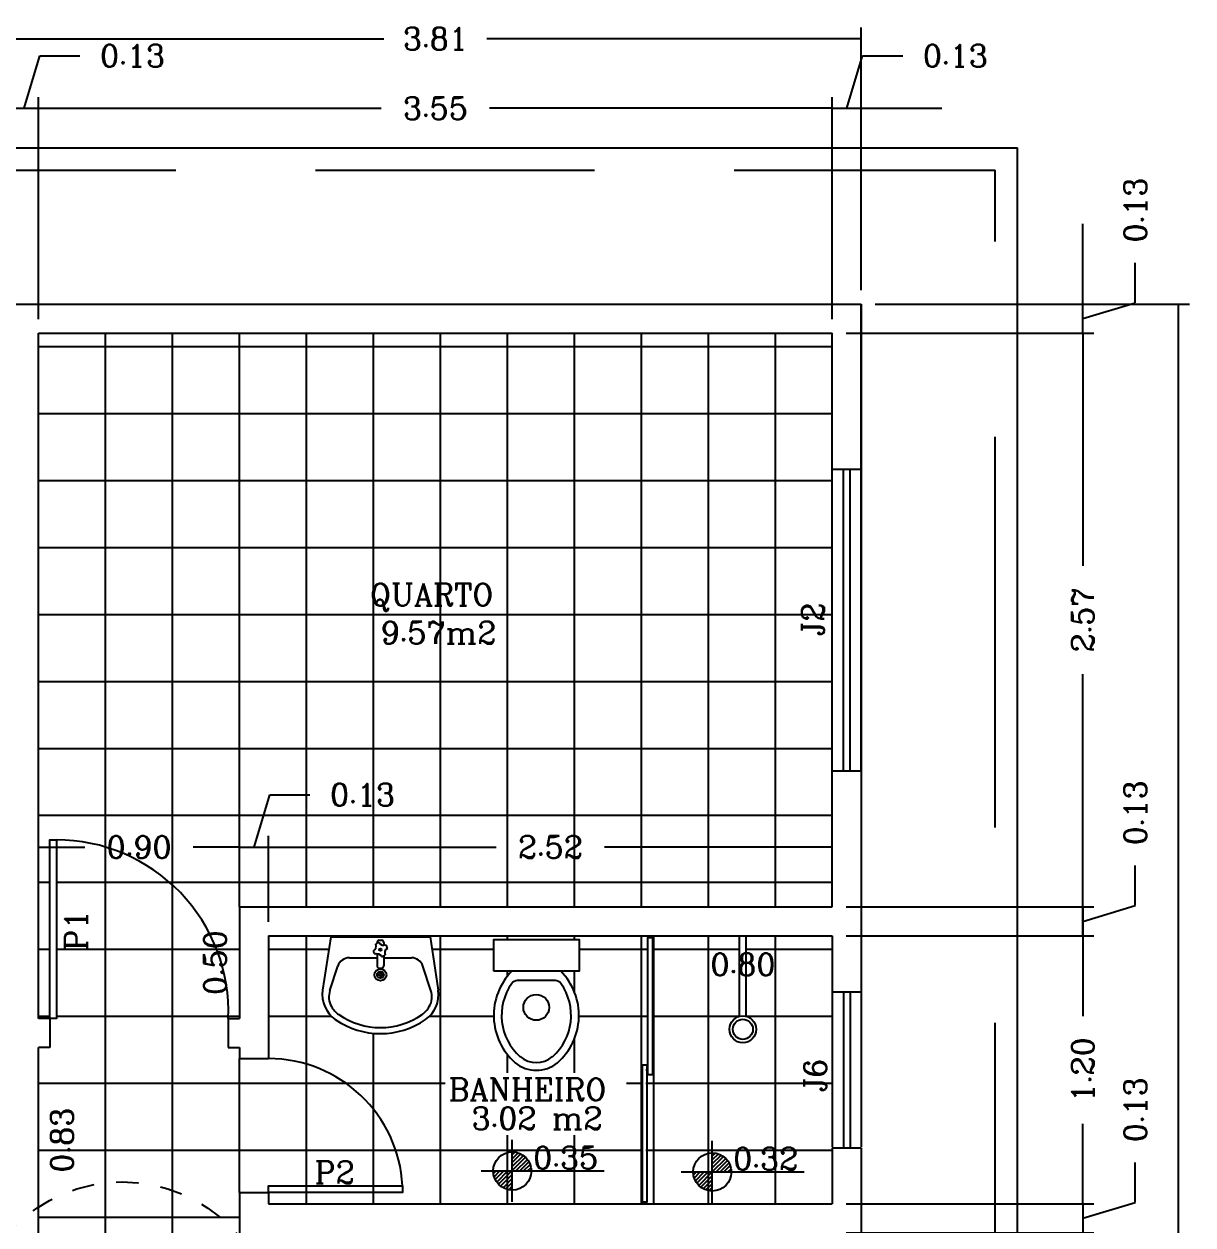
# Model space of a CAD drawing. Extents: x -29 to 75, y 16 to 65.
# Drawn here: x -23.76 to -18.52, y 59.02 to 64.4 of the extents above; entities that cross this region are included whole.
import ezdxf
from ezdxf.enums import TextEntityAlignment as Align

# ---------------------------------------------------------------- set-up
doc = ezdxf.new("R2010")
doc.units = 0
doc.header["$MEASUREMENT"] = 0
doc.linetypes.add('DASHED2', pattern=[0.375, 0.25, -0.125])
doc.layers.get('0').update_dxf_attribs({"linetype": 'CONTINUOUS'})
doc.layers.get('DEFPOINTS').update_dxf_attribs({"linetype": 'CONTINUOUS'})
for name, color, linetype in [('APARELHOS', 1, 'CONTINUOUS'), ('AREA', 244, 'CONTINUOUS'), ('CORTETERRA', 244, 'CONTINUOUS'), ('COTAS', 244, 'CONTINUOUS'), ('DIM', 244, 'CONTINUOUS'), ('JANELA', 5, 'CONTINUOUS'), ('PAREDE', 7, 'CONTINUOUS'), ('PISO', 30, 'CONTINUOUS'), ('PORTA', 1, 'CONTINUOUS'), ('PORTA2', 30, 'CONTINUOUS'), ('TELHA', 1, 'CONTINUOUS'), ('TEXTO', 244, 'CONTINUOUS'), ('VISTAL', 30, 'CONTINUOUS'), ('VISTAP', 244, 'CONTINUOUS')]:
    doc.layers.add(name, color=color, linetype=linetype)
doc.styles.add('ROMANC', font='romanc.shx', dxfattribs={"height": 0.1})
doc.dimstyles.new('ROMANC', dxfattribs={"dimtxt": 0.1, "dimasz": 0.18, "dimexe": 0.05, "dimexo": 0.0625, "dimgap": 0.09, "dimtad": 0, "dimzin": 0, "dimdsep": 46, "dimtxsty": 'ROMANC', "dimblk1": 'NONE', "dimblk2": 'NONE', "dimsah": 1, "dimcen": 0.09, "dimclrd": 244, "dimclre": 244, "dimclrt": 244, "dimadec": 0, "dimazin": 0, "dimtfac": 1, "dimtdec": 4, "dimtofl": 0, "dimtmove": 0, "dimatfit": 3, "dimldrblk": 'NONE', "dimfxl": 1, "dimtolj": 1, "dimtzin": 0, "dimarcsym": 0})

# ---------------------------------------------------------------- blocks, each defined once
blk = doc.blocks.new('*D130')
at = {"color": 244, "linetype": 'ByBlock'}
for p, q in [((29.106, 35.7622), (30.5134, 35.7622)), ((30.4634, 35.7622), (30.4634, 31.1946)), ((30.4634, 26.1422), (30.4634, 30.7098)), ((29.106, 26.1422), (30.5134, 26.1422))]:
    blk.add_line(p, q, dxfattribs=at)
at = {"layer": 'DEFPOINTS', "color": 0, "linetype": 'ByBlock'}
for p in [(29.0435, 35.7622), (29.0435, 26.1422), (30.4634, 26.1422)]:
    blk.add_point(p, dxfattribs=at)
at = {"color": 244, "linetype": 'ByBlock', "insert": (30.4634, 30.9522), "char_height": 0.1, "attachment_point": 5, "rotation": 90, "style": 'ROMANC'}
blk.add_mtext('\\A1;9.62', dxfattribs=at)
blk = doc.blocks.new('_NONE')
at = {"color": 0, "linetype": 'ByBlock'}
blk.add_circle((0, 0), 0.25, dxfattribs=at)
blk = doc.blocks.new('*D102')
at = {"color": 244, "linetype": 'ByBlock'}
for p, q in [((30.2707, 31.7377), (30.2707, 31.9177)), ((30.0357, 31.6672), (30.2707, 31.7377)), ((30.0357, 31.7322), (30.0357, 31.7322)), ((30.0357, 31.7322), (30.0357, 31.6022)), ((28.976, 31.6022), (30.0857, 31.6022)), ((30.0357, 31.6022), (30.0357, 31.2422))]:
    blk.add_line(p, q, dxfattribs=at)
at = {"layer": 'DEFPOINTS', "color": 0, "linetype": 'ByBlock'}
for p in [(28.9135, 31.7322), (28.9135, 31.6022), (30.0357, 31.6022)]:
    blk.add_point(p, dxfattribs=at)
at = {"color": 244, "linetype": 'ByBlock', "insert": (30.2707, 32.0077), "char_height": 0.1, "attachment_point": 4, "rotation": 90, "style": 'ROMANC'}
blk.add_mtext('\\A1;0.13', dxfattribs=at)
blk = doc.blocks.new('*D108')
at = {"color": 244, "linetype": 'ByBlock'}
for p, q in [((25.2935, 36.6394), (25.364, 36.8744)), ((25.364, 36.8744), (25.544, 36.8744)), ((25.3585, 35.6947), (25.3585, 36.6894)), ((25.2285, 36.6394), (25.2285, 36.6394)), ((25.2285, 36.6394), (25.3585, 36.6394)), ((25.3585, 36.6394), (25.7185, 36.6394))]:
    blk.add_line(p, q, dxfattribs=at)
at = {"layer": 'DEFPOINTS', "color": 0, "linetype": 'ByBlock'}
for p in [(25.3585, 36.6394), (25.2285, 35.7622), (25.3585, 35.6322)]:
    blk.add_point(p, dxfattribs=at)
at = {"color": 244, "linetype": 'ByBlock', "insert": (25.634, 36.8744), "char_height": 0.1, "attachment_point": 4, "style": 'ROMANC'}
blk.add_mtext('\\A1;0.13', dxfattribs=at)
blk = doc.blocks.new('*D104')
at = {"color": 244, "linetype": 'ByBlock'}
for p, q in [((29.0435, 36.1312), (29.0435, 37.0011)), ((25.2285, 36.9511), (26.9055, 36.9511)), ((29.0435, 36.9511), (27.3664, 36.9511))]:
    blk.add_line(p, q, dxfattribs=at)
at = {"layer": 'DEFPOINTS', "color": 0, "linetype": 'ByBlock'}
for p in [(29.0435, 36.9511), (25.2285, 36.0687), (29.0435, 36.0687)]:
    blk.add_point(p, dxfattribs=at)
at = {"color": 244, "linetype": 'ByBlock', "insert": (27.136, 36.9511), "char_height": 0.1, "attachment_point": 5, "style": 'ROMANC'}
blk.add_mtext('\\A1;3.81', dxfattribs=at)
blk = doc.blocks.new('*D103')
at = {"color": 244, "linetype": 'ByBlock'}
for p, q in [((28.9135, 35.6947), (28.9135, 36.6894)), ((25.3585, 36.6394), (26.8936, 36.6394)), ((28.9135, 36.6394), (27.3783, 36.6394))]:
    blk.add_line(p, q, dxfattribs=at)
at = {"layer": 'DEFPOINTS', "color": 0, "linetype": 'ByBlock'}
for p in [(28.9135, 36.6394), (25.3585, 35.6322), (28.9135, 35.6322)]:
    blk.add_point(p, dxfattribs=at)
at = {"color": 244, "linetype": 'ByBlock', "insert": (27.136, 36.6394), "char_height": 0.1, "attachment_point": 5, "style": 'ROMANC'}
blk.add_mtext('\\A1;{3.55}', dxfattribs=at)
blk = doc.blocks.new('*D95')
at = {"color": 244, "linetype": 'ByBlock'}
for p, q in [((25.3585, 32.5947), (25.3585, 33.3797)), ((26.2585, 33.1247), (26.2585, 33.3797)), ((25.3585, 33.3297), (25.5661, 33.3297)), ((26.2585, 33.3297), (26.0508, 33.3297))]:
    blk.add_line(p, q, dxfattribs=at)
at = {"layer": 'DEFPOINTS', "color": 0, "linetype": 'ByBlock'}
for p in [(26.2585, 33.3297), (26.2585, 33.0622), (25.3585, 32.5322)]:
    blk.add_point(p, dxfattribs=at)
at = {"color": 244, "linetype": 'ByBlock', "insert": (25.8085, 33.3297), "char_height": 0.1, "attachment_point": 5, "style": 'ROMANC'}
blk.add_mtext('\\A1;0.90', dxfattribs=at)
blk = doc.blocks.new('*D100')
at = {"layer": 'DEFPOINTS', "color": 0, "linetype": 'ByBlock'}
for p in [(25.3585, 32.4322), (25.4636, 32.4322), (25.3585, 31.6021)]:
    blk.add_point(p, dxfattribs=at)
at = {"color": 244, "linetype": 'ByBlock', "insert": (25.4636, 32.0171), "char_height": 0.1, "attachment_point": 5, "rotation": 90, "style": 'ROMANC'}
blk.add_mtext('\\A1;0.83', dxfattribs=at)
blk = doc.blocks.new('*D116')
at = {"color": 244, "linetype": 'ByBlock'}
for p, q in [((28.976, 35.6322), (30.0857, 35.6322)), ((30.0357, 35.6322), (30.0357, 34.5896)), ((30.0357, 33.0622), (30.0357, 34.1048))]:
    blk.add_line(p, q, dxfattribs=at)
at = {"layer": 'DEFPOINTS', "color": 0, "linetype": 'ByBlock'}
for p in [(28.9135, 35.6322), (30.0357, 35.6322), (28.9135, 33.0622)]:
    blk.add_point(p, dxfattribs=at)
at = {"color": 244, "linetype": 'ByBlock', "insert": (30.0357, 34.3472), "char_height": 0.1, "attachment_point": 5, "rotation": 90, "style": 'ROMANC'}
blk.add_mtext('\\A1;2.57', dxfattribs=at)
blk = doc.blocks.new('*D133')
at = {"layer": 'DEFPOINTS', "color": 0, "linetype": 'ByBlock'}
for p in [(28.1135, 32.9322), (28.9135, 32.9322), (28.9135, 32.804)]:
    blk.add_point(p, dxfattribs=at)
at = {"color": 244, "linetype": 'ByBlock', "insert": (28.5135, 32.804), "char_height": 0.1, "attachment_point": 5, "style": 'ROMANC'}
blk.add_mtext('\\A1;0.80', dxfattribs=at)
blk = doc.blocks.new('*D105')
at = {"color": 244, "linetype": 'ByBlock'}
for p, q in [((28.9135, 33.1247), (28.9135, 33.3797)), ((26.3885, 33.3297), (27.4086, 33.3297)), ((28.9135, 33.3297), (27.8933, 33.3297))]:
    blk.add_line(p, q, dxfattribs=at)
at = {"layer": 'DEFPOINTS', "color": 0, "linetype": 'ByBlock'}
for p in [(28.9135, 33.3297), (28.9135, 33.0622), (26.3885, 32.9322)]:
    blk.add_point(p, dxfattribs=at)
at = {"color": 244, "linetype": 'ByBlock', "insert": (27.651, 33.3297), "char_height": 0.1, "attachment_point": 5, "style": 'ROMANC'}
blk.add_mtext('\\A1;2.52', dxfattribs=at)
blk = doc.blocks.new('*D93')
at = {"layer": 'DEFPOINTS', "color": 0, "linetype": 'ByBlock'}
for p in [(26.1493, 33.0622), (26.2585, 33.0622), (26.2585, 32.5622)]:
    blk.add_point(p, dxfattribs=at)
at = {"color": 244, "linetype": 'ByBlock', "insert": (26.1493, 32.8122), "char_height": 0.1, "attachment_point": 5, "rotation": 90, "style": 'ROMANC'}
blk.add_mtext('\\A1;0.50', dxfattribs=at)
blk = doc.blocks.new('*X70')
at = {"color": 0, "linetype": 'Continuous'}
for p, q in [((26.947, 31.9498), (26.9588, 31.9616)), ((26.947, 31.9321), (26.9732, 31.9583)), ((27.8427, 31.9439), (27.8558, 31.957)), ((26.947, 31.9144), (26.9857, 31.9531)), ((26.947, 31.8968), (26.9967, 31.9464)), ((26.947, 31.8791), (27.0063, 31.9384)), ((26.9625, 31.8769), (27.0147, 31.9291)), ((26.9802, 31.8769), (27.0217, 31.9184)), ((26.9979, 31.8769), (27.0272, 31.9063)), ((27.8427, 31.9262), (27.87, 31.9535)), ((27.8427, 31.9085), (27.8824, 31.9482)), ((27.8427, 31.8909), (27.8933, 31.9414)), ((27.8427, 31.8732), (27.9028, 31.9333)), ((27.8598, 31.8726), (27.911, 31.9239)), ((27.8774, 31.8726), (27.9179, 31.9131)), ((27.8951, 31.8726), (27.9233, 31.9008)), ((26.8624, 31.8652), (26.8741, 31.8769)), ((26.8657, 31.8508), (26.8918, 31.8769)), ((26.8708, 31.8382), (26.9095, 31.8769)), ((26.8775, 31.8272), (26.9272, 31.8769)), ((26.8855, 31.8176), (26.9449, 31.8769)), ((26.8949, 31.8092), (26.947, 31.8614)), ((27.0156, 31.8769), (27.031, 31.8924)), ((27.7582, 31.8595), (27.7714, 31.8726)), ((27.7617, 31.8453), (27.789, 31.8726)), ((27.767, 31.8329), (27.8067, 31.8726)), ((27.7738, 31.822), (27.8244, 31.8726)), ((27.782, 31.8125), (27.8421, 31.8726)), ((27.7914, 31.8042), (27.8427, 31.8555)), ((27.9128, 31.8726), (27.9269, 31.8867)), ((26.9055, 31.8022), (26.947, 31.8437)), ((26.9176, 31.7967), (26.947, 31.826)), ((26.9315, 31.7929), (26.947, 31.8084)), ((27.8022, 31.7973), (27.8427, 31.8378)), ((27.8145, 31.7919), (27.8427, 31.8201)), ((27.8285, 31.7883), (27.8427, 31.8025))]:
    blk.add_line(p, q, dxfattribs=at)
blk = doc.blocks.new('*D106')
at = {"color": 244, "linetype": 'ByBlock'}
for p, q in [((26.3235, 33.3297), (26.394, 33.5647)), ((26.394, 33.5647), (26.574, 33.5647)), ((26.3885, 32.9947), (26.3885, 33.3797)), ((26.2585, 33.3297), (26.2585, 33.3297)), ((26.2585, 33.3297), (26.3885, 33.3297)), ((26.3885, 33.3297), (26.7485, 33.3297))]:
    blk.add_line(p, q, dxfattribs=at)
at = {"layer": 'DEFPOINTS', "color": 0, "linetype": 'ByBlock'}
for p in [(26.3885, 33.3297), (26.2585, 33.0622), (26.3885, 32.9322)]:
    blk.add_point(p, dxfattribs=at)
at = {"color": 244, "linetype": 'ByBlock', "insert": (26.664, 33.5647), "char_height": 0.1, "attachment_point": 4, "style": 'ROMANC'}
blk.add_mtext('\\A1;0.13', dxfattribs=at)
blk = doc.blocks.new('*D94')
at = {"color": 244, "linetype": 'ByBlock'}
for p, q in [((30.2707, 33.0677), (30.2707, 33.2477)), ((30.0357, 32.9972), (30.2707, 33.0677)), ((30.0357, 33.0622), (30.0357, 33.0622)), ((30.0357, 33.0622), (30.0357, 32.9322)), ((28.976, 32.9322), (30.0857, 32.9322)), ((30.0357, 32.9322), (30.0357, 32.5722))]:
    blk.add_line(p, q, dxfattribs=at)
at = {"layer": 'DEFPOINTS', "color": 0, "linetype": 'ByBlock'}
for p in [(28.9135, 33.0622), (28.9135, 32.9322), (30.0357, 32.9322)]:
    blk.add_point(p, dxfattribs=at)
at = {"color": 244, "linetype": 'ByBlock', "insert": (30.2707, 33.3377), "char_height": 0.1, "attachment_point": 4, "rotation": 90, "style": 'ROMANC'}
blk.add_mtext('\\A1;0.13', dxfattribs=at)
blk = doc.blocks.new('*D92')
at = {"color": 244, "linetype": 'ByBlock'}
for p, q in [((30.0357, 32.9322), (30.0357, 32.5746)), ((30.0357, 31.7322), (30.0357, 32.0898)), ((28.976, 31.7322), (30.0857, 31.7322))]:
    blk.add_line(p, q, dxfattribs=at)
at = {"layer": 'DEFPOINTS', "color": 0, "linetype": 'ByBlock'}
for p in [(28.9135, 32.9322), (28.9135, 31.7322), (30.0357, 31.7322)]:
    blk.add_point(p, dxfattribs=at)
at = {"color": 244, "linetype": 'ByBlock', "insert": (30.0357, 32.3322), "char_height": 0.1, "attachment_point": 5, "rotation": 90, "style": 'ROMANC'}
blk.add_mtext('\\A1;1.20', dxfattribs=at)
blk = doc.blocks.new('*D117')
at = {"color": 244, "linetype": 'ByBlock'}
for p, q in [((30.0357, 33.0622), (30.0357, 33.4222)), ((30.2707, 33.0677), (30.2707, 33.2477)), ((28.976, 33.0622), (30.0857, 33.0622)), ((30.0357, 32.9972), (30.2707, 33.0677)), ((30.0357, 32.9322), (30.0357, 33.0622)), ((30.0357, 32.9322), (30.0357, 32.9322))]:
    blk.add_line(p, q, dxfattribs=at)
at = {"layer": 'DEFPOINTS', "color": 0, "linetype": 'ByBlock'}
for p in [(28.9135, 33.0622), (30.0357, 33.0622), (28.9135, 32.9322)]:
    blk.add_point(p, dxfattribs=at)
at = {"color": 244, "linetype": 'ByBlock', "insert": (30.2707, 33.3377), "char_height": 0.1, "attachment_point": 4, "rotation": 90, "style": 'ROMANC'}
blk.add_mtext('\\A1;0.13', dxfattribs=at)
blk = doc.blocks.new('*D115')
at = {"color": 244, "linetype": 'ByBlock'}
for p, q in [((28.9785, 36.6394), (29.049, 36.8744)), ((29.049, 36.8744), (29.229, 36.8744)), ((29.0435, 35.8247), (29.0435, 36.6894)), ((28.9135, 36.6394), (28.9135, 36.6394)), ((28.9135, 36.6394), (29.0435, 36.6394)), ((29.0435, 36.6394), (29.4035, 36.6394))]:
    blk.add_line(p, q, dxfattribs=at)
at = {"layer": 'DEFPOINTS', "color": 0, "linetype": 'ByBlock'}
for p in [(29.0435, 36.6394), (29.0435, 35.7622), (28.9135, 35.6322)]:
    blk.add_point(p, dxfattribs=at)
at = {"color": 244, "linetype": 'ByBlock', "insert": (29.319, 36.8744), "char_height": 0.1, "attachment_point": 4, "style": 'ROMANC'}
blk.add_mtext('\\A1;0.13', dxfattribs=at)
blk = doc.blocks.new('*D114')
at = {"color": 244, "linetype": 'ByBlock'}
for p, q in [((30.0357, 35.7622), (30.0357, 36.1222)), ((30.2707, 35.7677), (30.2707, 35.9477)), ((29.106, 35.7622), (30.0857, 35.7622)), ((30.0357, 35.6972), (30.2707, 35.7677)), ((30.0357, 35.6322), (30.0357, 35.7622)), ((30.0357, 35.6322), (30.0357, 35.6322))]:
    blk.add_line(p, q, dxfattribs=at)
at = {"layer": 'DEFPOINTS', "color": 0, "linetype": 'ByBlock'}
for p in [(29.0435, 35.7622), (30.0357, 35.7622), (28.9135, 35.6322)]:
    blk.add_point(p, dxfattribs=at)
at = {"color": 244, "linetype": 'ByBlock', "insert": (30.2707, 36.0377), "char_height": 0.1, "attachment_point": 4, "rotation": 90, "style": 'ROMANC'}
blk.add_mtext('\\A1;0.13', dxfattribs=at)

msp = doc.modelspace()

# ---------------------------------------------------------------- linework, layer by layer
at = {"layer": 'APARELHOS'}
for p, q in [((-22.384, 60.31), (-22.4203, 60.0714)), ((-22.384, 60.31), (-21.9393, 60.31)), ((-21.9393, 60.31), (-21.903, 60.0714)), ((-22.1766, 60.285), (-22.1766, 60.2811)), ((-22.1666, 60.295), (-22.1566, 60.295)), ((-22.1466, 60.285), (-22.1466, 60.2722)), ((-22.3007, 60.2162), (-22.1766, 60.2162)), ((-22.1766, 60.2339), (-22.1766, 60.1798)), ((-22.1466, 60.225), (-22.1466, 60.1798)), ((-22.1466, 60.2162), (-22.0226, 60.2162)), ((-22.3879, 60.0705), (-22.3519, 60.1792)), ((-22.1666, 60.1698), (-22.1566, 60.1698)), ((-21.9354, 60.0705), (-21.9713, 60.1792))]:
    msp.add_line(p, q, dxfattribs=at)
at = {"layer": 'APARELHOS', "color": 1, "ltscale": 0.5}
for p, q in [((-20.5536, 59.9539), (-20.5536, 60.315)), ((-20.5236, 59.954), (-20.5236, 60.315))]:
    msp.add_line(p, q, dxfattribs=at)
at = {"layer": 'APARELHOS', "ltscale": 0.5}
msp.add_line((-21.3779, 60.114), (-21.5486, 60.114), dxfattribs=at)
at = {"layer": 'APARELHOS', "linetype": 'Continuous'}
msp.add_lwpolyline([(-21.6541, 60.156), (-21.6541, 60.2989), (-21.2711, 60.2989), (-21.2711, 60.156)], close=True, dxfattribs=at)
at = {"layer": 'APARELHOS'}
for centre, radius in [((-22.1616, 60.253), 0.00545), ((-22.1616, 60.14), 0.0265), ((-22.1616, 60.14), 0.0152)]:
    msp.add_circle(centre, radius, dxfattribs=at)
at = {"layer": 'APARELHOS', "ltscale": 0.5}
msp.add_circle((-21.4635, 59.9941), 0.0578, dxfattribs=at)
at = {"layer": 'APARELHOS', "color": 1, "ltscale": 0.5}
for radius in [0.06, 0.045]:
    msp.add_circle((-20.5383, 59.8959), radius, dxfattribs=at)
at = {"layer": 'APARELHOS'}
for centre, radius, start, end in [((-22.2034, 60.2675), 0.0226, 297.4659, 24.2465), ((-22.1616, 60.253), 0.0318, 100.0858, 131.6266), ((-22.1666, 60.285), 0.01, 90, 180), ((-22.1471, 60.2948), 0.0226, 207.4659, 294.2465), ((-22.1566, 60.285), 0.01, 0, 90), ((-22.1199, 60.2385), 0.0226, 117.4659, 204.2465), ((-22.1616, 60.253), 0.0318, 10.0858, 41.6266), ((-22.3007, 60.1622), 0.054, 90, 161.69), ((-22.1616, 60.253), 0.0318, 190.0858, 221.6266), ((-22.1761, 60.2113), 0.0226, 27.4659, 114.2465), ((-22.1616, 60.253), 0.0318, 280.0858, 311.6266), ((-22.0226, 60.1622), 0.054, 18.31, 90), ((-22.1666, 60.1798), 0.01, 180, 270), ((-22.1566, 60.1798), 0.01, 270, 0), ((-22.2868, 60.0511), 0.135, 171.3585, 235.1813), ((-22.3024, 60.0422), 0.09, 161.69, 209.6478), ((-22.0365, 60.0511), 0.135, 304.8187, 8.6415), ((-22.0208, 60.0422), 0.09, 330.3522, 18.31), ((-22.2868, 60.0511), 0.108, 209.6478, 235.1813), ((-22.0365, 60.0511), 0.108, 304.8187, 330.3522), ((-22.1616, 60.2311), 0.3542, 235.1813, 304.8187), ((-22.1616, 60.2311), 0.3272, 235.1813, 304.8187)]:
    msp.add_arc(centre, radius, start, end, dxfattribs=at)
at = {"layer": 'APARELHOS', "ltscale": 0.5}
for centre, radius, start, end in [((-21.3719, 59.958), 0.2821, 135.4148, 228.6308), ((-21.5547, 59.958), 0.2821, 311.3692, 44.5852), ((-21.3719, 59.958), 0.2471, 144.5102, 228.6308), ((-21.5486, 60.084), 0.03, 90, 144.5102), ((-21.5547, 59.958), 0.2471, 311.3692, 35.4898), ((-21.3779, 60.084), 0.03, 35.4898, 90), ((-21.4633, 59.8624), 0.115, 230.6827, 309.3173), ((-21.4633, 59.8624), 0.15, 230.6827, 309.3173)]:
    msp.add_arc(centre, radius, start, end, dxfattribs=at)
at = {"layer": 'COTAS', "color": 30, "linetype": 'Continuous'}
for p, q in [((-22.1631, 60.1552), (-22.1631, 60.1415)), ((-22.1601, 60.1552), (-22.1601, 60.1415)), ((-22.1631, 60.1415), (-22.1765, 60.1415)), ((-22.1631, 60.1385), (-22.1765, 60.1385)), ((-22.1631, 60.1385), (-22.1631, 60.1251)), ((-22.1465, 60.1415), (-22.1601, 60.1415)), ((-22.1601, 60.1385), (-22.1601, 60.1251)), ((-22.1465, 60.1385), (-22.1601, 60.1385))]:
    msp.add_line(p, q, dxfattribs=at)
at = {"layer": 'JANELA', "color": 244, "linetype": 'Continuous'}
for p, q in [((-20.1378, 61.0545), (-20.1378, 62.4045)), ((-20.0078, 61.0545), (-20.0078, 62.4045)), ((-20.1378, 60.0645), (-20.1378, 59.3695)), ((-20.0078, 60.0645), (-20.0078, 59.3695))]:
    msp.add_line(p, q, dxfattribs=at)
at = {"layer": 'JANELA', "color": 5, "linetype": 'Continuous'}
for p, q in [((-20.0878, 61.0545), (-20.0878, 62.4045)), ((-20.0578, 61.0545), (-20.0578, 62.4045)), ((-20.0878, 60.0645), (-20.0878, 59.3695)), ((-20.0578, 60.0645), (-20.0578, 59.3695))]:
    msp.add_line(p, q, dxfattribs=at)
at = {"layer": 'PAREDE', "color": 30, "linetype": 'DASHED2', "ltscale": 5}
msp.add_line((-26.2025, 63.7445), (-19.4078, 63.7445), dxfattribs=at)
at = {"layer": 'PAREDE'}
for p, q in [((-23.8228, 63.1445), (-20.0078, 63.1445)), ((-20.0078, 63.1445), (-20.0078, 60.0645)), ((-20.0078, 62.4045), (-20.0078, 63.1445)), ((-23.6928, 63.0145), (-20.1378, 63.0145)), ((-23.6928, 59.9445), (-23.6928, 63.0145)), ((-20.1378, 62.4045), (-20.1378, 63.0145)), ((-20.1378, 62.4045), (-20.0078, 62.4045)), ((-20.1378, 60.4445), (-20.1378, 61.0545)), ((-20.1378, 61.0545), (-20.0078, 61.0545)), ((-22.7928, 60.4445), (-20.1378, 60.4445)), ((-22.7928, 60.4445), (-22.7928, 59.9445)), ((-22.6628, 60.3145), (-20.1378, 60.3145)), ((-22.6628, 60.3145), (-22.6628, 59.7645)), ((-20.1378, 60.3145), (-20.1378, 60.0645)), ((-20.1378, 60.0645), (-20.0078, 60.0645)), ((-23.6428, 59.9445), (-23.6428, 59.8145)), ((-22.8428, 59.9445), (-22.8428, 59.8145)), ((-22.8428, 59.9445), (-22.7928, 59.9445)), ((-23.6928, 58.9843), (-23.6928, 59.8145)), ((-22.8428, 59.8145), (-22.7928, 59.8145)), ((-22.7928, 59.8145), (-22.7928, 59.7645)), ((-22.7928, 59.7645), (-22.6628, 59.7645)), ((-20.1378, 59.3645), (-20.0078, 59.3645)), ((-20.1378, 59.3645), (-20.1378, 59.1145)), ((-20.0078, 59.3645), (-20.0078, 58.0845)), ((-22.7928, 59.1645), (-22.7928, 58.9345)), ((-22.7928, 59.1645), (-22.6628, 59.1645)), ((-22.6628, 59.1645), (-22.6628, 59.1145)), ((-22.6628, 59.1145), (-20.1378, 59.1145))]:
    msp.add_line(p, q, dxfattribs=at)
at = {"layer": 'PAREDE', "linetype": 'Continuous'}
for p, q in [((-23.6428, 59.9445), (-23.6928, 59.9445)), ((-23.6428, 59.8145), (-23.6928, 59.8145))]:
    msp.add_line(p, q, dxfattribs=at)
at = {"layer": 'PISO', "linetype": 'Continuous'}
for p, q in [((-23.3928, 53.6545), (-23.3928, 63.0145)), ((-23.0928, 53.6545), (-23.0928, 63.0145)), ((-22.7928, 60.4445), (-22.7928, 63.0145)), ((-22.4928, 60.4445), (-22.4928, 63.0145)), ((-22.1928, 60.4445), (-22.1928, 63.0145)), ((-21.8928, 60.4445), (-21.8928, 63.0145)), ((-21.5928, 60.4445), (-21.5928, 63.0145)), ((-21.2928, 60.4445), (-21.2928, 63.0145)), ((-20.9928, 60.4445), (-20.9928, 63.0145)), ((-20.6928, 60.4445), (-20.6928, 63.0145)), ((-20.3928, 60.4445), (-20.3928, 63.0145)), ((-23.6928, 62.9545), (-20.1378, 62.9545)), ((-23.6928, 62.6545), (-20.1378, 62.6545)), ((-23.6928, 62.3545), (-20.1378, 62.3545)), ((-23.6928, 62.0545), (-20.1378, 62.0545)), ((-23.6928, 61.7545), (-20.1378, 61.7545)), ((-23.6928, 61.4545), (-20.1378, 61.4545)), ((-23.6928, 61.1545), (-20.1378, 61.1545)), ((-23.6928, 60.8545), (-20.1378, 60.8545)), ((-23.6928, 60.5545), (-23.6428, 60.5545)), ((-23.6128, 60.5545), (-20.1378, 60.5545)), ((-22.4928, 59.1145), (-22.4928, 60.3145)), ((-21.8928, 59.1145), (-21.8928, 60.3145)), ((-21.5928, 60.2989), (-21.5928, 60.3145)), ((-21.2928, 60.2989), (-21.2928, 60.3145)), ((-20.9928, 59.1145), (-20.9928, 60.3145)), ((-20.6928, 59.1145), (-20.6928, 60.3145)), ((-20.3928, 59.1145), (-20.3928, 60.3145)), ((-23.6928, 60.2545), (-23.6428, 60.2545)), ((-23.6128, 60.2545), (-22.7928, 60.2545)), ((-22.6628, 60.2545), (-22.3924, 60.2545)), ((-21.9308, 60.2545), (-21.6541, 60.2545)), ((-21.2711, 60.2545), (-20.9635, 60.2545)), ((-20.9435, 60.2545), (-20.5536, 60.2545)), ((-20.5236, 60.2545), (-20.1378, 60.2545)), ((-21.5928, 60.1334), (-21.5928, 60.156)), ((-21.2928, 60.0629), (-21.2928, 60.156)), ((-23.6928, 59.9545), (-23.6428, 59.9545)), ((-23.6128, 59.9545), (-22.7928, 59.9545)), ((-22.6628, 59.9545), (-22.3811, 59.9545)), ((-21.9422, 59.9545), (-21.654, 59.9545)), ((-21.2726, 59.9545), (-20.9635, 59.9545)), ((-20.9435, 59.9545), (-20.5536, 59.9545)), ((-20.5236, 59.9545), (-20.1378, 59.9545)), ((-22.1928, 59.1145), (-22.1928, 59.8782)), ((-21.2928, 59.7014), (-21.2928, 59.8531)), ((-21.5928, 59.7014), (-21.5928, 59.7826)), ((-22.7928, 59.1645), (-22.7928, 59.7645)), ((-23.6928, 59.6545), (-21.8719, 59.6545)), ((-21.06, 59.6545), (-20.9933, 59.6545)), ((-20.9733, 59.6545), (-20.1378, 59.6545)), ((-21.5928, 59.1145), (-21.5928, 59.4224)), ((-21.2928, 59.1145), (-21.2928, 59.4224)), ((-23.6928, 59.3545), (-20.9933, 59.3545)), ((-20.9733, 59.3545), (-20.1378, 59.3545)), ((-23.6928, 59.0545), (-22.7928, 59.0545))]:
    msp.add_line(p, q, dxfattribs=at)
at = {"layer": 'PISO'}
for p, q in [((-20.9378, 60.3145), (-20.9378, 59.1145)), ((-21.4628, 59.3552), (-21.4628, 59.332))]:
    msp.add_line(p, q, dxfattribs=at)
at = {"layer": 'PISO', "color": 30}
msp.add_line((-20.9733, 59.7145), (-20.9635, 59.7145), dxfattribs=at)
at = {"layer": 'PORTA'}
for points in [[(-23.6428, 59.9445), (-23.6428, 60.7445), (-23.6128, 60.7445), (-23.6128, 59.9445)], [(-22.6628, 59.1645), (-22.6628, 59.1945), (-22.0628, 59.1945), (-22.0628, 59.1645)]]:
    msp.add_lwpolyline(points, close=True, dxfattribs=at)
at = {"layer": 'PORTA', "color": 1, "linetype": 'Continuous'}
for points in [[(-20.9435, 60.3067), (-20.9435, 59.6917), (-20.9635, 59.6917), (-20.9635, 60.3067)], [(-20.9679, 59.737), (-20.9679, 59.122), (-20.9879, 59.122), (-20.9879, 59.737)]]:
    msp.add_lwpolyline(points, close=True, dxfattribs=at)
at = {"layer": 'PORTA2'}
for centre, radius, start in [((-23.6128, 59.9739), 0.7706, 357.8106), ((-22.6628, 59.1637), 0.6008, 2.9376)]:
    msp.add_arc(centre, radius, start, 90, dxfattribs=at)
at = {"layer": 'TELHA', "color": 30, "linetype": 'DASHED2', "ltscale": 7}
msp.add_line((-19.4078, 52.9245), (-19.4078, 63.7445), dxfattribs=at)
at = {"layer": 'TEXTO', "color": 1, "linetype": 'Continuous'}
for p, q in [((-21.5709, 59.1229), (-21.5709, 59.4011)), ((-20.6753, 59.1186), (-20.6753, 59.3968)), ((-21.7109, 59.2613), (-21.1588, 59.2613)), ((-20.8153, 59.2569), (-20.2632, 59.2569))]:
    msp.add_line(p, q, dxfattribs=at)
for centre in [(-21.5709, 59.2613), (-20.6753, 59.2569)]:
    msp.add_circle(centre, 0.0854, dxfattribs=at)
at = {"layer": 'VISTAP', "color": 244, "linetype": 'Continuous', "ltscale": 5}
msp.add_line((-26.3025, 63.8445), (-19.3078, 63.8445), dxfattribs=at)
at = {"layer": 'VISTAP', "color": 244, "linetype": 'Continuous', "ltscale": 7}
msp.add_line((-19.3078, 52.8245), (-19.3078, 63.8445), dxfattribs=at)
at = {"layer": 'VISTAP', "linetype": 'DASHED2', "ltscale": 0.3}
msp.add_circle((-23.3176, 58.5274), 0.685, dxfattribs=at)

# ---------------------------------------------------------------- block references
at = {"layer": 'VISTAL', "linetype": 'Continuous'}
msp.add_blockref('*X70', (-48.518, 27.3844), dxfattribs=at)

# ---------------------------------------------------------------- texts
at = {"layer": 'AREA', "style": 'ROMANC'}
for s, p in [('9.57m2', (-21.9014, 61.6724)), ('3.02 m2', (-21.4602, 59.4974))]:
    msp.add_text(s, height=0.1, dxfattribs=at).set_placement(p, align=Align.MIDDLE)
at = {"layer": 'TEXTO', "color": 244, "linetype": 'Continuous', "style": 'ROMANC'}
for s, p in [('QUARTO', (-22.2086, 61.793)), ('BANHEIRO', (-21.8564, 59.5764))]:
    msp.add_text(s, height=0.1, dxfattribs=at).set_placement(p)
for s, p in [('J2', (-20.2237, 61.732)), ('P1', (-23.5251, 60.3387)), ('J6', (-20.2134, 59.6898))]:
    msp.add_text(s, height=0.1, rotation=90, dxfattribs=at).set_placement(p, align=Align.MIDDLE)
at = {"layer": 'TEXTO', "color": 1, "linetype": 'Continuous', "style": 'ROMANC'}
for s, p in [('0.35', (-21.4775, 59.2703)), ('0.32', (-20.5818, 59.266))]:
    msp.add_text(s, height=0.1, dxfattribs=at).set_placement(p)
at = {"layer": 'TEXTO', "color": 244, "linetype": 'Continuous', "style": 'ROMANC'}
msp.add_text('P2', height=0.1, dxfattribs=at).set_placement((-22.3662, 59.2549), align=Align.MIDDLE)

# ---------------------------------------------------------------- dimensions: what is measured, and where the dimension line sits
at = {"layer": 'CORTETERRA', "linetype": 'Continuous'}
dim = msp.add_linear_dim(base=(-20.1378, 60.1862), p1=(-20.9378, 60.3145), p2=(-20.1378, 60.3145), dimstyle='ROMANC', override={"dimse1": 1, "dimse2": 1, "dimsd1": 1, "dimsd2": 1, "dimtmove": 1}, dxfattribs=at)
dim.commit()
dim.dimension.update_dxf_attribs({"geometry": '*D133', "text_midpoint": (-20.5378, 60.1862), "insert": (-49.0513, 27.3823)})
at = {"layer": 'DIM', "linetype": 'Continuous'}
for base, p1, p2, picture, middle, set_off in [((-20.0078340614, 64.3333794117), (-23.8228340614, 63.4509935422), (-20.0078340614, 63.4509935422), '*D104', (-21.9153340614, 64.3333794117), (-49.0513023674, 27.3822725782)), ((-23.6928, 64.0217), (-23.8228, 63.1445), (-23.6928, 63.0145), '*D108', (-23.4173, 64.2567), (-49.0513, 27.3823)), ((-20.0078, 64.0217), (-20.1378, 63.0145), (-20.0078, 63.1445), '*D115', (-19.7323, 64.2567), (-49.0513, 27.3823))]:
    dim = msp.add_linear_dim(base=base, p1=p1, p2=p2, dimstyle='ROMANC', override={"dimse1": 1, "dimtmove": 1}, dxfattribs=at)
    dim.commit()
    dim.dimension.update_dxf_attribs({"geometry": picture, "text_midpoint": middle, "insert": set_off})
dim = msp.add_linear_dim(base=(-20.1378, 64.0217), p1=(-23.6928, 63.0145), p2=(-20.1378, 63.0145), text='{3.55}', dimstyle='ROMANC', override={"dimse1": 1, "dimtmove": 1}, dxfattribs=at)
dim.commit()
dim.dimension.update_dxf_attribs({"geometry": '*D103', "text_midpoint": (-21.9153, 64.0217), "insert": (-49.0513, 27.3823)})
for base, p1, p2, angle, override, picture, middle, set_off in [((-19.0156, 63.1445), (-20.1378, 63.0145), (-20.0078, 63.1445), 90, {"dimse1": 1, "dimtmove": 1}, '*D114', (-18.7806, 63.42), (-49.0513, 27.3823)), ((-19.0156, 63.0145), (-20.1378, 60.4445), (-20.1378, 63.0145), 90, {"dimse1": 1, "dimtmove": 1}, '*D116', (-19.0156, 61.7295), (-49.0513, 27.3823)), ((-22.6628, 60.712), (-22.7928, 60.4445), (-22.6628, 60.3145), 180, {"dimse1": 1, "dimtmove": 1}, '*D106', (-22.3873, 60.947), (-49.0513, 27.3823)), ((-19.0156, 60.3145), (-20.1378, 60.4445), (-20.1378, 60.3145), 90, {"dimse1": 1, "dimtmove": 1}, '*D94', (-18.7806, 60.72), (-49.0513, 27.3823)), ((-19.0156, 60.4445), (-20.1378, 60.3145), (-20.1378, 60.4445), 90, {"dimse1": 1, "dimtmove": 1}, '*D117', (-18.7806, 60.72), (-49.0513, 27.3823)), ((-20.1378340614, 60.712020367), (-22.6628340614, 60.3144899101), (-20.1378340614, 60.4444899101), 180, {"dimse1": 1, "dimtmove": 1}, '*D105', (-21.4003340614, 60.712020367), (-49.0513023674, 27.3822725782)), ((-22.902, 60.4445), (-22.7928, 59.9445), (-22.7928, 60.4445), 90, {"dimse1": 1, "dimse2": 1, "dimsd1": 1, "dimsd2": 1}, '*D93', (-22.902, 60.1945), (-49.0513, 27.3823)), ((-19.0156, 59.1145), (-20.1378, 60.3145), (-20.1378, 59.1145), 90, {"dimse1": 1, "dimtmove": 1}, '*D92', (-19.0156, 59.7145), (-49.0513, 27.3823)), ((-23.5877, 59.8145), (-23.6928, 58.9843), (-23.6928, 59.8145), 90, {"dimse1": 1, "dimse2": 1, "dimsd1": 1, "dimsd2": 1, "dimtmove": 1}, '*D100', (-23.5877, 59.3994), (-49.0513, 27.3823)), ((-19.0156, 58.9845), (-20.1378, 59.1145), (-20.1378, 58.9845), 90, {"dimse1": 1, "dimtmove": 1}, '*D102', (-18.7806, 59.39), (-49.0513, 27.3823))]:
    dim = msp.add_linear_dim(base=base, p1=p1, p2=p2, angle=angle, dimstyle='ROMANC', override=override, dxfattribs=at)
    dim.commit()
    dim.dimension.update_dxf_attribs({"geometry": picture, "text_midpoint": middle, "insert": set_off})
dim = msp.add_linear_dim(base=(-22.7928, 60.712), p1=(-23.6928, 59.9145), p2=(-22.7928, 60.4445), angle=180, dimstyle='ROMANC', dxfattribs=at)
dim.commit()
dim.dimension.update_dxf_attribs({"geometry": '*D95', "text_midpoint": (-23.2428, 60.712), "insert": (-49.0513, 27.3823)})
at = {"layer": 'PISO', "linetype": 'Continuous'}
dim = msp.add_linear_dim(base=(-18.5879, 53.5245), p1=(-20.0078, 63.1445), p2=(-20.0078, 53.5245), angle=90, dimstyle='ROMANC', override={"dimtmove": 1}, dxfattribs=at)
dim.commit()
dim.dimension.update_dxf_attribs({"geometry": '*D130', "text_midpoint": (-18.5879, 58.3345), "insert": (-49.0513, 27.3823)})

doc.saveas('drawing.dxf')
